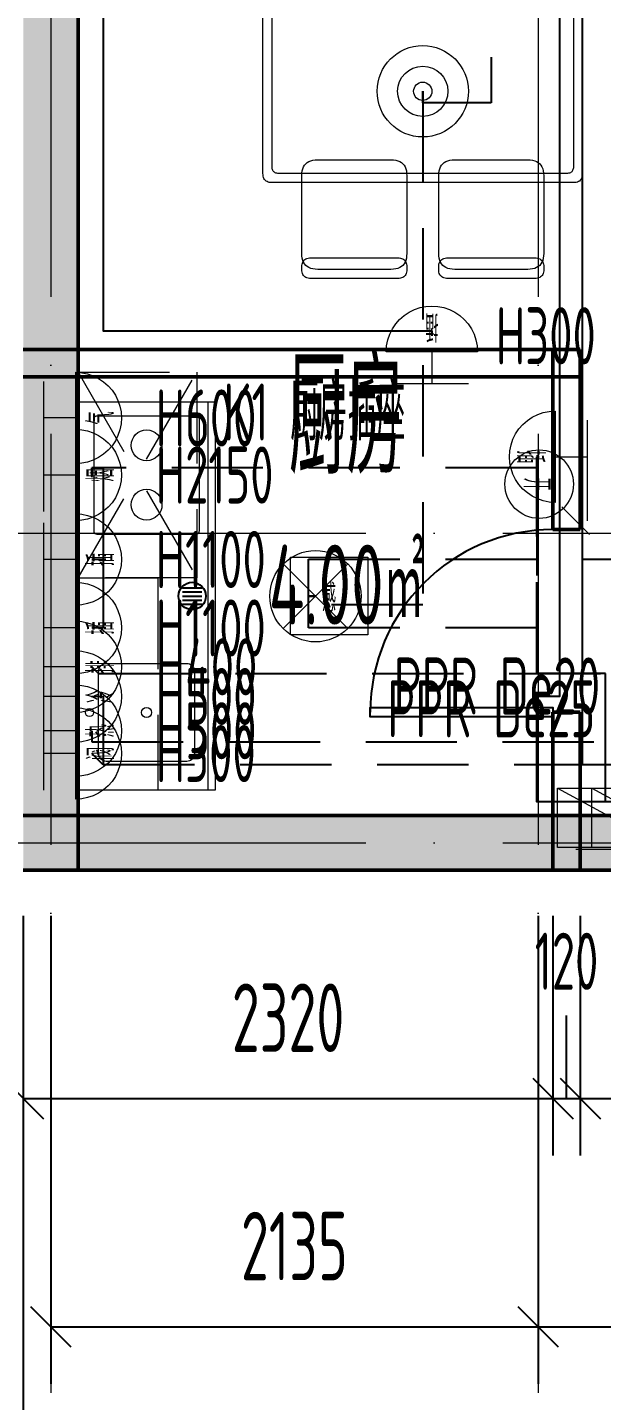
# Model space of a CAD drawing. Header units: millimetres. Extents: x -26062 to 33338, y -26608 to 15392.
# Drawn here: x 18 to 2533, y -12535 to -6520 of the extents above; entities that cross this region are included whole.
import ezdxf
from ezdxf.enums import TextEntityAlignment as Align

# ---------------------------------------------------------------- set-up
doc = ezdxf.new("R2010")
doc.units = ezdxf.units.MM
doc.header["$LTSCALE"] = 100
doc.linetypes.add('CENTER', pattern=[24, 18, -3, 0, -3])
doc.linetypes.add('DASHED', pattern=[6, 4, -2])
for name, color, linetype, lineweight in [('AXIS', 1, 'CENTER', 13), ('DIM', 3, 'CONTINUOUS', 13), ('DOOR', 4, 'CONTINUOUS', 25), ('ELEC', 6, 'CONTINUOUS', 18), ('FURN', 8, 'CONTINUOUS', 13), ('MEP-COLD', 4, 'CONTINUOUS', 25), ('MEP-DRAIN', 8, 'DASHED', 25), ('MEP-HOT', 6, 'CONTINUOUS', 25), ('MEP-LIGHT', 30, 'CONTINUOUS', 25), ('MEP-POWER', 1, 'CONTINUOUS', 25), ('MEP-WEAK', 5, 'CONTINUOUS', 25), ('ROOM-TEXT', 7, 'CONTINUOUS', 25), ('STRUCT', 7, 'CONTINUOUS', 25), ('WALL', 7, 'CONTINUOUS', 50), ('WALL-HATCH', 7, 'CONTINUOUS', 13)]:
    doc.layers.add(name, color=color, linetype=linetype, lineweight=lineweight)
doc.styles.add('HZ', font='gbenor.shx', dxfattribs={"width": 0.7, "bigfont": 'gbcbig.shx'})
doc.dimstyles.new('GB', dxfattribs={"dimscale": 100, "dimtxt": 3, "dimasz": 1.25, "dimexe": 2.5, "dimexo": 2, "dimgap": 1, "dimtad": 1, "dimdec": 0, "dimtxsty": 'HZ', "dimtsz": 1.25, "dimcen": 2.5, "dimazin": 3, "dimtfac": 1, "dimtmove": 1, "dimatfit": 3})

# ---------------------------------------------------------------- blocks, each defined once
blk = doc.blocks.new('家具-餐桌-17')
at = {"color": 0, "lineweight": -2}
for points in [[(-660, 400), (660, 400), (666.39, 399.72), (672.22, 398.89), (677.5, 397.5), (682.22, 395.56), (686.39, 393.06), (690, 390), (693.06, 386.39), (695.56, 382.22), (697.5, 377.5), (698.89, 372.22), (699.72, 366.39), (700, 360), (700, -360), (699.72, -366.39), (698.89, -372.22), (697.5, -377.5), (695.56, -382.22), (693.06, -386.39), (690, -390), (686.39, -393.06), (682.22, -395.56), (677.5, -397.5), (672.22, -398.89), (666.39, -399.72), (660, -400), (-660, -400), (-666.39, -399.72), (-672.22, -398.89), (-677.5, -397.5), (-682.22, -395.56), (-686.39, -393.06), (-690, -390), (-693.06, -386.39), (-695.56, -382.22), (-697.5, -377.5), (-698.89, -372.22), (-699.72, -366.39), (-700, -360), (-700, 360), (-699.72, 366.39), (-698.89, 372.22), (-697.5, 377.5), (-695.56, 382.22), (-693.06, 386.39), (-690, 390), (-686.39, 393.06), (-682.22, 395.56), (-677.5, 397.5), (-672.22, 398.89), (-666.39, 399.72)], [(-630, 360), (630, 360), (634.79, 359.79), (639.17, 359.17), (643.13, 358.13), (646.67, 356.67), (649.79, 354.79), (652.5, 352.5), (654.79, 349.79), (656.67, 346.67), (658.13, 343.13), (659.17, 339.17), (659.79, 334.79), (660, 330), (660, -330), (659.79, -334.79), (659.17, -339.17), (658.13, -343.12), (656.67, -346.67), (654.79, -349.79), (652.5, -352.5), (649.79, -354.79), (646.67, -356.67), (643.13, -358.12), (639.17, -359.17), (634.79, -359.79), (630, -360), (-630, -360), (-634.79, -359.79), (-639.17, -359.17), (-643.12, -358.12), (-646.67, -356.67), (-649.79, -354.79), (-652.5, -352.5), (-654.79, -349.79), (-656.67, -346.67), (-658.12, -343.12), (-659.17, -339.17), (-659.79, -334.79), (-660, -330), (-660, 330), (-659.79, 334.79), (-659.17, 339.17), (-658.12, 343.13), (-656.67, 346.67), (-654.79, 349.79), (-652.5, 352.5), (-649.79, 354.79), (-646.67, 356.67), (-643.12, 358.13), (-639.17, 359.17), (-634.79, 359.79)]]:
    blk.add_lwpolyline(points, close=True, dxfattribs=at)
blk = doc.blocks.new('家具-餐椅-18')
at = {"color": 0, "lineweight": -2}
for points in [[(-190, 260), (190, 260), (196.39, 259.72), (202.22, 258.89), (207.5, 257.5), (212.22, 255.56), (216.39, 253.06), (220, 250), (223.06, 246.39), (225.56, 242.22), (227.5, 237.5), (228.89, 232.22), (229.72, 226.39), (230, 220), (230, 210), (229.72, 203.61), (228.89, 197.78), (227.5, 192.5), (225.56, 187.78), (223.06, 183.61), (220, 180), (216.39, 176.94), (212.22, 174.44), (207.5, 172.5), (202.22, 171.11), (196.39, 170.28), (190, 170), (-190, 170), (-196.39, 170.28), (-202.22, 171.11), (-207.5, 172.5), (-212.22, 174.44), (-216.39, 176.94), (-220, 180), (-223.06, 183.61), (-225.56, 187.78), (-227.5, 192.5), (-228.89, 197.78), (-229.72, 203.61), (-230, 210), (-230, 220), (-229.72, 226.39), (-228.89, 232.22), (-227.5, 237.5), (-225.56, 242.22), (-223.06, 246.39), (-220, 250), (-216.39, 253.06), (-212.22, 255.56), (-207.5, 257.5), (-202.22, 258.89), (-196.39, 259.72)], [(-160, 220), (160, 220), (171.18, 219.51), (181.39, 218.06), (190.63, 215.63), (198.89, 212.22), (206.18, 207.85), (212.5, 202.5), (217.85, 196.18), (222.22, 188.89), (225.63, 180.63), (228.06, 171.39), (229.51, 161.18), (230, 150), (230, -190), (229.51, -201.18), (228.06, -211.39), (225.63, -220.62), (222.22, -228.89), (217.85, -236.18), (212.5, -242.5), (206.18, -247.85), (198.89, -252.22), (190.63, -255.62), (181.39, -258.06), (171.18, -259.51), (160, -260), (-160, -260), (-171.18, -259.51), (-181.39, -258.06), (-190.62, -255.62), (-198.89, -252.22), (-206.18, -247.85), (-212.5, -242.5), (-217.85, -236.18), (-222.22, -228.89), (-225.62, -220.62), (-228.06, -211.39), (-229.51, -201.18), (-230, -190), (-230, 150), (-229.51, 161.18), (-228.06, 171.39), (-225.62, 180.63), (-222.22, 188.89), (-217.85, 196.18), (-212.5, 202.5), (-206.18, 207.85), (-198.89, 212.22), (-190.62, 215.63), (-181.39, 218.06), (-171.18, 219.51)]]:
    blk.add_lwpolyline(points, close=True, dxfattribs=at)
blk = doc.blocks.new('家具-一字橱柜-21')
at = {"color": 0, "linetype": 'DASHED', "lineweight": -2}
for p, q in [((80, 300), (980, -220)), ((980, 300), (80, -220))]:
    blk.add_line(p, q, dxfattribs=at)
at = {"color": 0, "lineweight": -2}
blk.add_line((-850, -270), (850, -270), dxfattribs=at)
for points in [[(-850, 300), (850, 300), (850, -300), (-850, -300)], [(-685, 210), (-335, 210), (-328.61, 209.72), (-322.78, 208.89), (-317.5, 207.5), (-312.78, 205.56), (-308.61, 203.06), (-305, 200), (-301.94, 196.39), (-299.44, 192.22), (-297.5, 187.5), (-296.11, 182.22), (-295.28, 176.39), (-295, 170), (-295, -170), (-295.28, -176.39), (-296.11, -182.22), (-297.5, -187.5), (-299.44, -192.22), (-301.94, -196.39), (-305, -200), (-308.61, -203.06), (-312.78, -205.56), (-317.5, -207.5), (-322.78, -208.89), (-328.61, -209.72), (-335, -210), (-685, -210), (-691.39, -209.72), (-697.22, -208.89), (-702.5, -207.5), (-707.22, -205.56), (-711.39, -203.06), (-715, -200), (-718.06, -196.39), (-720.56, -192.22), (-722.5, -187.5), (-723.89, -182.22), (-724.72, -176.39), (-725, -170), (-725, 170), (-724.72, 176.39), (-723.89, 182.22), (-722.5, 187.5), (-720.56, 192.22), (-718.06, 196.39), (-715, 200), (-711.39, 203.06), (-707.22, 205.56), (-702.5, 207.5), (-697.22, 208.89), (-691.39, 209.72)], [(286, 230), (774, 230), (776.56, 229.89), (778.89, 229.56), (781, 229), (782.89, 228.22), (784.56, 227.22), (786, 226), (787.22, 224.56), (788.22, 222.89), (789, 221), (789.56, 218.89), (789.89, 216.56), (790, 214), (790, -214), (789.89, -216.56), (789.56, -218.89), (789, -221), (788.22, -222.89), (787.22, -224.56), (786, -226), (784.56, -227.22), (782.89, -228.22), (781, -229), (778.89, -229.56), (776.56, -229.89), (774, -230), (286, -230), (283.44, -229.89), (281.11, -229.56), (279, -229), (277.11, -228.22), (275.44, -227.22), (274, -226), (272.78, -224.56), (271.78, -222.89), (271, -221), (270.44, -218.89), (270.11, -216.56), (270, -214), (270, 214), (270.11, 216.56), (270.44, 218.89), (271, 221), (271.78, 222.89), (272.78, 224.56), (274, 226), (275.44, 227.22), (277.11, 228.22), (279, 229), (281.11, 229.56), (283.44, 229.89)]]:
    blk.add_lwpolyline(points, close=True, dxfattribs=at)
at = {"color": 0, "linetype": 'DASHED', "lineweight": -2}
for points in [[(-850, 300), (80, 300), (80, -50), (-850, -50)], [(80, 300), (980, 300), (980, -220), (80, -220)]]:
    blk.add_lwpolyline(points, close=True, dxfattribs=at)
at = {"color": 0, "lineweight": -2}
for centre, radius in [((-510, 250), 18), ((400, 0), 67.6), ((660, 0), 67.6), ((-510, 0), 22)]:
    blk.add_circle(centre, radius, dxfattribs=at)
blk = doc.blocks.new('*D37')
at = {"color": 0, "lineweight": -2}
for p, q in [((0, -10412), (0, -11462)), ((2320, -10412), (2320, -11462)), ((-88.39, -11123.61), (88.39, -11300.39)), ((2231.61, -11123.61), (2408.39, -11300.39)), ((0, -11212), (2320, -11212))]:
    blk.add_line(p, q, dxfattribs=at)
at = {"color": 0, "lineweight": -2, "style": 'HZ', "width": 0.7}
blk.add_text('2320', height=300, dxfattribs=at).set_placement((1160, -11098.36), align=Align.BOTTOM_CENTER)
blk = doc.blocks.new('*D38')
at = {"color": 0, "lineweight": -2}
for p, q in [((2320, -10412), (2320, -11462)), ((2440, -10412), (2440, -11462)), ((2380, -11212), (2380, -10848.36)), ((2231.61, -11123.61), (2408.39, -11300.39)), ((2351.61, -11123.61), (2528.39, -11300.39)), ((2320, -11212), (2440, -11212))]:
    blk.add_line(p, q, dxfattribs=at)
at = {"color": 0, "lineweight": -2, "style": 'HZ', "width": 0.7}
blk.add_text('120', height=250, dxfattribs=at).set_placement((2380, -10810.86), align=Align.BOTTOM_CENTER)
blk = doc.blocks.new('*D39')
at = {"color": 0, "lineweight": -2}
for p, q in [((2440, -10412), (2440, -11462)), ((3580, -10412), (3580, -11462)), ((2351.61, -11123.61), (2528.39, -11300.39)), ((3491.61, -11123.61), (3668.39, -11300.39)), ((2440, -11212), (3580, -11212)), ((3010, -11212), (3010, -11288.14))]:
    blk.add_line(p, q, dxfattribs=at)
at = {"color": 0, "lineweight": -2, "style": 'HZ', "width": 0.7}
blk.add_text('1140', height=250, dxfattribs=at).set_placement((3010, -11575.64), align=Align.BOTTOM_CENTER)
blk = doc.blocks.new('*D44')
at = {"color": 0, "lineweight": -2}
for p, q in [((0, -10412), (0, -13462)), ((7776, -10412), (7776, -13462)), ((-88.39, -13123.61), (88.39, -13300.39)), ((7687.61, -13123.61), (7864.39, -13300.39)), ((0, -13212), (7776, -13212))]:
    blk.add_line(p, q, dxfattribs=at)
at = {"color": 0, "lineweight": -2, "style": 'HZ', "width": 0.7}
blk.add_text('7776', height=300, dxfattribs=at).set_placement((3888, -13098.36), align=Align.BOTTOM_CENTER)
blk = doc.blocks.new('*D55')
at = {"color": 0, "lineweight": -2}
for p, q in [((120, -10412), (120, -12462)), ((2255, -10412), (2255, -12462)), ((31.61, -12123.61), (208.39, -12300.39)), ((2166.61, -12123.61), (2343.39, -12300.39)), ((120, -12212), (2255, -12212))]:
    blk.add_line(p, q, dxfattribs=at)
at = {"color": 0, "lineweight": -2, "style": 'HZ', "width": 0.7}
blk.add_text('2135', height=300, dxfattribs=at).set_placement((1187.5, -12098.36), align=Align.BOTTOM_CENTER)
blk = doc.blocks.new('*D57')
at = {"color": 0, "lineweight": -2}
for p, q in [((2255, -10412), (2255, -12462)), ((4705, -10412), (4705, -12462)), ((2166.61, -12123.61), (2343.39, -12300.39)), ((4616.61, -12123.61), (4793.39, -12300.39)), ((2255, -12212), (4705, -12212))]:
    blk.add_line(p, q, dxfattribs=at)
at = {"color": 0, "lineweight": -2, "style": 'HZ', "width": 0.7}
blk.add_text('2450', height=300, dxfattribs=at).set_placement((3480, -12098.36), align=Align.BOTTOM_CENTER)

msp = doc.modelspace()

# ---------------------------------------------------------------- hatches: boundary and pattern name
at = {"layer": 'WALL-HATCH'}
for points in [[(240, -2235), (240, -8051), (0, -8051), (0, -2235)], [(240, -7931), (240, -10212), (0, -10212), (0, -7931)], [(0, -9972), (2440, -9972), (2440, -10212), (0, -10212)], [(2320, -9972), (3580, -9972), (3580, -10212), (2320, -10212)]]:
    msp.add_hatch(color=256, dxfattribs=at).paths.add_polyline_path(points)

# ---------------------------------------------------------------- linework, layer by layer
at = {"layer": 'AXIS'}
for p, q in [((120, 3700), (120, -13912)), ((2255, 3700), (2255, -13912)), ((-2700, -8735), (11476, -8735)), ((-2700, -10092), (11476, -10092))]:
    msp.add_line(p, q, dxfattribs=at)
at = {"layer": 'DOOR'}
for p, q in [((2440, -8720), (2320, -8720)), ((2440, -9520), (2320, -9520))]:
    msp.add_line(p, q, dxfattribs=at)
msp.add_lwpolyline([(2320, -9540), (1520, -9540), (1520, -9500), (2320, -9500)], close=True, dxfattribs=at)
msp.add_arc((2320, -9520), 800, 90, 180, dxfattribs=at)
at = {"layer": 'ELEC'}
for p, q in [((1790, -7941), (1790, -8081)), ((90, -8391), (90, -8071)), ((1950, -8081), (1630, -8081)), ((230, -8231), (90, -8231)), ((2470, -8241), (2470, -8561)), ((90, -8641), (90, -8321)), ((2330, -8401), (2470, -8401)), ((2470, -8361), (2470, -8681)), ((230, -8481), (90, -8481)), ((2360, -8621), (2480, -8741)), ((90, -9011), (90, -8691)), ((230, -8851), (90, -8851)), ((1140, -8872), (1420, -9152)), ((1420, -8872), (1140, -9152)), ((90, -9311), (90, -8991)), ((230, -9151), (90, -9151)), ((90, -9481), (90, -9161)), ((90, -9611), (90, -9291)), ((230, -9321), (90, -9321)), ((90, -9761), (90, -9441)), ((230, -9451), (90, -9451)), ((90, -9861), (90, -9541)), ((230, -9601), (90, -9601)), ((230, -9701), (90, -9701)), ((2740, -10122), (2420, -10122))]:
    msp.add_line(p, q, dxfattribs=at)
for points in [[(1990, -7941), (1590, -7941), (1591.71, -7914.89), (1596.81, -7889.24), (1605.22, -7864.46), (1616.79, -7841), (1631.33, -7819.25), (1648.58, -7799.58), (1668.25, -7782.33), (1690, -7767.79), (1713.46, -7756.22), (1738.24, -7747.81), (1763.89, -7742.71), (1790, -7741), (1816.11, -7742.71), (1841.76, -7747.81), (1866.54, -7756.22), (1890, -7767.79), (1911.75, -7782.33), (1931.42, -7799.58), (1948.67, -7819.25), (1963.21, -7841), (1974.78, -7864.46), (1983.19, -7889.24), (1988.29, -7914.89)], [(230, -8431), (230, -8031), (256.11, -8032.71), (281.76, -8037.81), (306.54, -8046.22), (330, -8057.79), (351.75, -8072.33), (371.42, -8089.58), (388.67, -8109.25), (403.21, -8131), (414.78, -8154.46), (423.19, -8179.24), (428.29, -8204.89), (430, -8231), (428.29, -8257.11), (423.19, -8282.76), (414.78, -8307.54), (403.21, -8331), (388.67, -8352.75), (371.42, -8372.42), (351.75, -8389.67), (330, -8404.21), (306.54, -8415.78), (281.76, -8424.19), (256.11, -8429.29)], [(2330, -8201), (2330, -8601), (2303.89, -8599.29), (2278.24, -8594.19), (2253.46, -8585.78), (2230, -8574.21), (2208.25, -8559.67), (2188.58, -8542.42), (2171.33, -8522.75), (2156.79, -8501), (2145.22, -8477.54), (2136.81, -8452.76), (2131.71, -8427.11), (2130, -8401), (2131.71, -8374.89), (2136.81, -8349.24), (2145.22, -8324.46), (2156.79, -8301), (2171.33, -8279.25), (2188.58, -8259.58), (2208.25, -8242.33), (2230, -8227.79), (2253.46, -8216.22), (2278.24, -8207.81), (2303.89, -8202.71)], [(230, -8681), (230, -8281), (256.11, -8282.71), (281.76, -8287.81), (306.54, -8296.22), (330, -8307.79), (351.75, -8322.33), (371.42, -8339.58), (388.67, -8359.25), (403.21, -8381), (414.78, -8404.46), (423.19, -8429.24), (428.29, -8454.89), (430, -8481), (428.29, -8507.11), (423.19, -8532.76), (414.78, -8557.54), (403.21, -8581), (388.67, -8602.75), (371.42, -8622.42), (351.75, -8639.67), (330, -8654.21), (306.54, -8665.78), (281.76, -8674.19), (256.11, -8679.29)], [(230, -9051), (230, -8651), (256.11, -8652.71), (281.76, -8657.81), (306.54, -8666.22), (330, -8677.79), (351.75, -8692.33), (371.42, -8709.58), (388.67, -8729.25), (403.21, -8751), (414.78, -8774.46), (423.19, -8799.24), (428.29, -8824.89), (430, -8851), (428.29, -8877.11), (423.19, -8902.76), (414.78, -8927.54), (403.21, -8951), (388.67, -8972.75), (371.42, -8992.42), (351.75, -9009.67), (330, -9024.21), (306.54, -9035.78), (281.76, -9044.19), (256.11, -9049.29)], [(1170, -8841), (1510, -8841), (1510, -9181), (1170, -9181)], [(230, -9351), (230, -8951), (256.11, -8952.71), (281.76, -8957.81), (306.54, -8966.22), (330, -8977.79), (351.75, -8992.33), (371.42, -9009.58), (388.67, -9029.25), (403.21, -9051), (414.78, -9074.46), (423.19, -9099.24), (428.29, -9124.89), (430, -9151), (428.29, -9177.11), (423.19, -9202.76), (414.78, -9227.54), (403.21, -9251), (388.67, -9272.75), (371.42, -9292.42), (351.75, -9309.67), (330, -9324.21), (306.54, -9335.78), (281.76, -9344.19), (256.11, -9349.29)], [(230, -9521), (230, -9121), (256.11, -9122.71), (281.76, -9127.81), (306.54, -9136.22), (330, -9147.79), (351.75, -9162.33), (371.42, -9179.58), (388.67, -9199.25), (403.21, -9221), (414.78, -9244.46), (423.19, -9269.24), (428.29, -9294.89), (430, -9321), (428.29, -9347.11), (423.19, -9372.76), (414.78, -9397.54), (403.21, -9421), (388.67, -9442.75), (371.42, -9462.42), (351.75, -9479.67), (330, -9494.21), (306.54, -9505.78), (281.76, -9514.19), (256.11, -9519.29)], [(230, -9651), (230, -9251), (256.11, -9252.71), (281.76, -9257.81), (306.54, -9266.22), (330, -9277.79), (351.75, -9292.33), (371.42, -9309.58), (388.67, -9329.25), (403.21, -9351), (414.78, -9374.46), (423.19, -9399.24), (428.29, -9424.89), (430, -9451), (428.29, -9477.11), (423.19, -9502.76), (414.78, -9527.54), (403.21, -9551), (388.67, -9572.75), (371.42, -9592.42), (351.75, -9609.67), (330, -9624.21), (306.54, -9635.78), (281.76, -9644.19), (256.11, -9649.29)], [(230, -9801), (230, -9401), (256.11, -9402.71), (281.76, -9407.81), (306.54, -9416.22), (330, -9427.79), (351.75, -9442.33), (371.42, -9459.58), (388.67, -9479.25), (403.21, -9501), (414.78, -9524.46), (423.19, -9549.24), (428.29, -9574.89), (430, -9601), (428.29, -9627.11), (423.19, -9652.76), (414.78, -9677.54), (403.21, -9701), (388.67, -9722.75), (371.42, -9742.42), (351.75, -9759.67), (330, -9774.21), (306.54, -9785.78), (281.76, -9794.19), (256.11, -9799.29)], [(230, -9901), (230, -9501), (256.11, -9502.71), (281.76, -9507.81), (306.54, -9516.22), (330, -9527.79), (351.75, -9542.33), (371.42, -9559.58), (388.67, -9579.25), (403.21, -9601), (414.78, -9624.46), (423.19, -9649.24), (428.29, -9674.89), (430, -9701), (428.29, -9727.11), (423.19, -9752.76), (414.78, -9777.54), (403.21, -9801), (388.67, -9822.75), (371.42, -9842.42), (351.75, -9859.67), (330, -9874.21), (306.54, -9885.78), (281.76, -9894.19), (256.11, -9899.29)], [(2820, -10112), (2340, -10112), (2340, -9852), (2820, -9852)], [(2820, -10112), (2340, -10112), (2340, -9852)], [(2970, -10112), (2490, -10112), (2490, -9852), (2970, -9852)], [(2970, -10112), (2490, -10112), (2490, -9852)]]:
    msp.add_lwpolyline(points, close=True, dxfattribs=at)
for centre, radius in [((1750, -6800), 200), ((1750, -6800), 110), ((1750, -6800), 40), ((2260, -8521), 150), ((1280, -9012), 200)]:
    msp.add_circle(centre, radius, dxfattribs=at)
at = {"layer": 'MEP-COLD', "linetype": 'DASHED'}
for points in [[(3698, -8452), (3698, -8450), (3750, -8450), (3750, -9750), (350, -9750), (300, -9701)], [(300, -9451), (350, -9450), (350, -9750), (300, -9701)]]:
    msp.add_lwpolyline(points, dxfattribs=at)
at = {"layer": 'MEP-DRAIN', "linetype": 'DASHED'}
msp.add_lwpolyline([(300, -9321), (300, -9321), (329, -9350), (3800, -9350), (3950, -9200), (3950, -8272.73), (3927.27, -8250), (3922.73, -8250), (3900, -8227.27), (3900, -8200)], dxfattribs=at)
at = {"layer": 'MEP-HOT', "linetype": 'DASHED'}
msp.add_lwpolyline([(300, -9601), (300, -9650), (3850, -9650), (3850, -8050)], dxfattribs=at)
at = {"layer": 'MEP-LIGHT', "linetype": 'DASHED'}
for points in [[(2017, -4250), (2050, -4250), (2050, -6850), (1750, -6850), (1750, -6800)], [(1750, -6800), (1750, -9050), (1250, -9050), (1250, -9012), (1280, -9012)], [(1280, -9012), (1250, -9012), (1250, -8850), (4350, -8850), (4350, -7850), (4393, -7850), (4393, -7868)], [(2260, -8521), (2250, -8521), (2250, -9150), (1250, -9150), (1250, -9012), (1280, -9012)]]:
    msp.add_lwpolyline(points, dxfattribs=at)
at = {"layer": 'MEP-POWER'}
msp.add_lwpolyline([(300, -5255), (300, -5250), (350, -5250), (350, -7850), (1790, -7850), (1790, -7871)], dxfattribs=at)
at = {"layer": 'MEP-POWER', "linetype": 'DASHED'}
for points in [[(2260, -8401), (2250, -8401), (2250, -8450), (300, -8450), (300, -8481)], [(2730, -9912), (2730, -9750), (2550, -9750), (2550, -9350), (2250, -9350), (2250, -8401), (2260, -8401)], [(300, -8481), (300, -8450), (350, -8450), (350, -8850), (300, -8851)], [(300, -8851), (350, -8850), (350, -9150), (300, -9151)]]:
    msp.add_lwpolyline(points, dxfattribs=at)
at = {"layer": 'MEP-WEAK'}
for points in [[(2580, -9912), (2550, -9912), (2550, -9750), (2450, -9750), (2450, -4550), (3450, -4550), (3450, -4504), (3458, -4504)], [(2580, -9912), (2250, -9912), (2250, -9450), (2350, -9450), (2350, -5150), (3450, -5150), (3450, -5104), (3458, -5104)]]:
    msp.add_lwpolyline(points, dxfattribs=at)
at = {"layer": 'STRUCT'}
for p, q in [((698, -8975), (782, -8975)), ((698, -8993), (782, -8993)), ((698, -9011), (782, -9011)), ((698, -9029), (782, -9029)), ((698, -9047), (782, -9047))]:
    msp.add_line(p, q, dxfattribs=at)
msp.add_circle((740, -9011), 60, dxfattribs=at)
at = {"layer": 'WALL'}
for p, q in [((240, -2235), (240, -8051)), ((0, -7931), (2440, -7931)), ((240, -7931), (240, -10212)), ((2320, -7931), (2320, -8720)), ((2440, -7931), (2440, -8720)), ((0, -8051), (2440, -8051)), ((2440, -8720), (2320, -8720)), ((2320, -9520), (2320, -10212)), ((2440, -9520), (2320, -9520)), ((2440, -9520), (2440, -10212)), ((0, -9972), (2440, -9972)), ((2320, -9972), (3580, -9972)), ((0, -10212), (2440, -10212)), ((2320, -10212), (3580, -10212))]:
    msp.add_line(p, q, dxfattribs=at)

# ---------------------------------------------------------------- block references
at = {"layer": 'FURN'}
msp.add_blockref('家具-餐桌-17', (1750, -6800), dxfattribs=at)
for name, p, rotation in [('家具-餐椅-18', (1450, -7360), 180), ('家具-餐椅-18', (2050, -7360), 180), ('家具-一字橱柜-21', (540, -9011), 90)]:
    msp.add_blockref(name, p, dxfattribs=dict(at, rotation=rotation))

# ---------------------------------------------------------------- texts
at = {"layer": 'ELEC', "style": 'HZ', "width": 0.7}
for s, p in [('H300', (2070, -7871)), ('H600', (580, -8231)), ('H2150', (580, -8481)), ('H1100', (580, -8851)), ('H1100', (580, -9151)), ('H400', (580, -9321)), ('H500', (580, -9451)), ('H500', (580, -9601)), ('H300', (580, -9701))]:
    msp.add_text(s, height=250, dxfattribs=at).set_placement(p, align=Align.MIDDLE_LEFT)
for s, rotation, p in [('插', 180, (1790, -7831)), ('气', 90, (340, -8231)), ('插', -90, (2220, -8401)), ('烟', 90, (340, -8481)), ('开', -90, (2250, -8521)), ('插', 90, (340, -8851)), ('插', 90, (340, -9151)), ('排', 90, (340, -9321)), ('冷', 90, (340, -9451)), ('热', 90, (340, -9601)), ('阀', 90, (340, -9701))]:
    msp.add_text(s, height=115.2, rotation=rotation, dxfattribs=at).set_placement(p, align=Align.MIDDLE_CENTER)
msp.add_text('感', height=122.4, dxfattribs=at).set_placement((1340, -9021), align=Align.MIDDLE_CENTER)
at = {"layer": 'MEP-COLD', "style": 'HZ', "width": 0.7}
msp.add_text('PPR De25', height=250, dxfattribs=at).set_placement((2050, -9630), align=Align.CENTER)
at = {"layer": 'MEP-HOT', "style": 'HZ', "width": 0.7}
msp.add_text('PPR De20', height=250, dxfattribs=at).set_placement((2075, -9530), align=Align.CENTER)
at = {"layer": 'MEP-POWER', "style": 'HZ', "width": 0.7}
msp.add_text('K1 厨房插座', height=250, dxfattribs=at).set_placement((1275, -8330), align=Align.CENTER)
at = {"layer": 'ROOM-TEXT', "style": 'HZ', "width": 0.7}
msp.add_text('厨房', height=500, dxfattribs=at).set_placement((1415, -8626), align=Align.BOTTOM_CENTER)
msp.add_text('4.00㎡', height=350, dxfattribs=at).set_placement((1415, -8786), align=Align.TOP_CENTER)

# ---------------------------------------------------------------- dimensions: what is measured, and where the dimension line sits
at = {"layer": 'DIM'}
for base, p1, p2, picture, middle in [((2320, -11212), (0, -10212), (2320, -10212), '*D37', (1160, -10948.36)), ((7776, -13212), (0, -10212), (7776, -10212), '*D44', (3888, -12948.36)), ((2255, -12212), (120, -10212), (2255, -10212), '*D55', (1187.5, -11948.36)), ((4705, -12212), (2255, -10212), (4705, -10212), '*D57', (3480, -11948.36))]:
    dim = msp.add_linear_dim(base=base, p1=p1, p2=p2, dimstyle='GB', dxfattribs=at)
    dim.commit()
    dim.dimension.update_dxf_attribs({"geometry": picture, "text_midpoint": middle})
for base, p1, p2, picture, middle in [((2440, -11212), (2320, -10212), (2440, -10212), '*D38', (2380, -10685.86)), ((3580, -11212), (2440, -10212), (3580, -10212), '*D39', (3010, -11450.64))]:
    dim = msp.add_linear_dim(base=base, p1=p1, p2=p2, dimstyle='GB', dxfattribs=at)
    dim.commit()
    dim.dimension.update_dxf_attribs({"geometry": picture, "text_midpoint": middle, "dimtype": 160})

doc.saveas('drawing.dxf')
